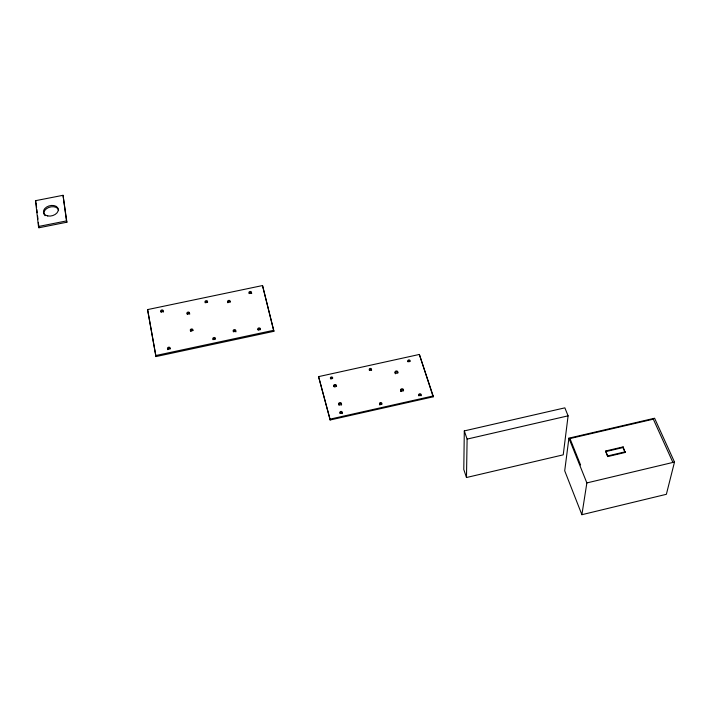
<?xml version="1.0" encoding="UTF-8"?>
<svg xmlns="http://www.w3.org/2000/svg" width="710" height="710" viewBox="0 0 710 710"><rect width="100%" height="100%" fill="white"/><g stroke="black" fill="none" stroke-linecap="round" stroke-linejoin="round"><path stroke-width="1.06" d="M464.304 430.908L463.79 469.505L466.479 477.519L563.225 454.844L568.098 415.838L564.858 407.851L464.304 430.908L467.109 439.099L466.479 477.519M568.914 438.159L564.707 470.792L581.889 514.697L666.37 494.302L674.5 462.059L654.584 418.226L568.914 438.159L586.859 482.924L581.889 514.697M605.692 451.631L605.808 450.957L623.131 446.883L625.12 452.474L607.76 456.566L605.692 451.631L623.007 447.557L623.131 446.883M607.76 456.566L605.808 450.957M586.859 482.924L674.5 462.059M607.875 455.9L625.244 451.8M467.109 439.099L568.098 415.838M330.132 419.992L330.026 419.157L433.153 395.967L419.361 354.45L318.577 376.628L330.132 419.992L433.171 396.819L433.153 395.967M155.969 356.571L273.865 331.313L273.687 330.292L262.522 285.553L147.582 309.595L155.969 356.571L147.582 309.595M155.667 355.568L273.687 330.292M38.482 226.481L66.474 220.925L66.909 222.212L38.952 227.759L38.482 226.481L35.5 200.69L63.039 195.303L66.909 222.212M672.725 462.006L653.306 419.175L569.979 438.567L580.585 465.006M623.007 447.557L625.12 452.474M35.5 200.69L35.97 201.977M433.171 396.819L419.361 354.45M318.577 376.628L330.026 419.157M273.865 331.313L262.522 285.553M63.039 195.303L66.474 220.925M36.095 203.051L36.592 207.347M36.84 209.494L37.213 212.725M37.586 215.946L37.958 219.168M38.331 222.39L38.952 227.759M45.049 215.689A7.553 5.156 -14.7 0 1 48.644 207.515A7.553 5.156 -14.7 0 1 58.637 210.116M227.892 302.797A1.287 0.967 -10.7 0 1 228.771 301.448A1.287 0.967 -10.7 0 1 230.359 302.105M190.537 331.171A1.313 0.994 -12.9 0 1 193.067 330.541M187.156 314.166A1.305 0.976 -12.6 0 1 188.62 313.083A1.305 0.976 -12.6 0 1 189.703 314.184M233.368 331.898A1.313 1.003 -11.1 0 1 234.815 330.603A1.313 1.003 -11.1 0 1 235.853 331.925M257.934 329.83A1.313 1.003 -9.9 0 1 260.508 329.751M213.053 339.708A1.322 1.012 -12.1 0 1 215.485 338.901M167.826 349.657A1.331 1.012 -14.3 0 1 168.776 348.237A1.331 1.012 -14.3 0 1 170.382 348.93M249.157 293.62A1.278 0.959 -9.6 0 1 250.497 292.476A1.278 0.959 -9.6 0 1 251.668 293.549M205.234 302.833A1.296 0.967 -11.6 0 1 207.675 302.14M160.913 312.045A1.305 0.967 -13.6 0 1 162.386 310.962A1.305 0.967 -13.6 0 1 163.451 312.054M333.691 386.63A1.438 1.154 -7 0 1 335.147 385.37A1.438 1.154 -7 0 1 336.567 386.542M338.759 405.028A1.455 1.18 -7 0 1 340.25 403.422A1.455 1.18 -7 0 1 341.439 405.082M395.505 373.806A1.429 1.145 -3.3 0 1 395.994 371.88A1.429 1.145 -3.3 0 1 397.893 373.061M400.653 390.864A1.447 1.163 -3 0 1 402.135 389.595A1.447 1.163 -3 0 1 403.529 390.882M401.017 391.556A1.447 1.163 -3 0 1 400.786 391.272M418.873 395.861A1.163 0.941 -1.9 0 1 419.956 394.582A1.163 0.941 -1.9 0 1 421.065 395.807M379.939 405.046A1.163 0.95 -4.5 0 1 380.294 403.466A1.163 0.95 -4.5 0 1 381.891 404.336M340.055 413.548A1.171 0.95 -7.1 0 1 341.253 412.261A1.171 0.95 -7.1 0 1 342.211 413.593M407.842 361.763A1.136 0.905 -2.5 0 1 410.007 361.283M369.324 370.256A1.145 0.914 -4.8 0 1 370.522 369.262A1.145 0.914 -4.8 0 1 371.596 370.274M330.496 378.82A1.145 0.914 -7.1 0 1 332.644 378.261M47.747 215.946A7.561 5.156 -14.7 0 0 58.273 209.281A7.561 5.156 -14.7 0 0 46.594 207.045A7.561 5.156 -14.7 0 0 47.747 215.946M228.327 302.265A1.296 0.967 -10.7 0 0 230.155 301.164A1.296 0.967 -10.7 0 0 228.15 300.596A1.296 0.967 -10.7 0 0 228.327 302.265M191.096 330.958A1.322 0.994 -12.9 0 0 192.863 329.697A1.322 0.994 -12.9 0 0 190.759 329.262A1.322 0.994 -12.9 0 0 191.096 330.958M187.715 314.024A1.305 0.976 -12.6 0 0 189.463 312.791A1.305 0.976 -12.6 0 0 187.378 312.364A1.305 0.976 -12.6 0 0 187.715 314.024M233.883 331.561A1.313 1.003 -11.1 0 0 235.738 330.416A1.313 1.003 -11.1 0 0 233.696 329.83A1.313 1.003 -11.1 0 0 233.883 331.561M258.476 329.875A1.313 1.003 -9.9 0 0 260.321 328.73A1.313 1.003 -9.9 0 0 258.271 328.144A1.313 1.003 -9.9 0 0 258.476 329.875M213.657 339.504A1.322 1.012 -12.1 0 0 215.414 338.235A1.322 1.012 -12.1 0 0 213.293 337.791A1.322 1.012 -12.1 0 0 213.657 339.504M168.297 349.205A1.34 1.012 -14.3 0 0 170.098 347.918A1.34 1.012 -14.3 0 0 167.977 347.474A1.34 1.012 -14.3 0 0 168.297 349.205M249.689 293.336A1.287 0.959 -9.6 0 0 251.491 292.236A1.287 0.959 -9.6 0 0 249.494 291.677A1.287 0.959 -9.6 0 0 249.689 293.336M205.705 302.558A1.296 0.967 -11.6 0 0 207.551 301.448A1.296 0.967 -11.6 0 0 205.554 300.88A1.296 0.967 -11.6 0 0 205.705 302.558M161.427 311.894A1.305 0.967 -13.6 0 0 163.194 310.661A1.305 0.967 -13.6 0 0 161.117 310.234A1.305 0.967 -13.6 0 0 161.427 311.894M334.348 386.737A1.447 1.154 -7 0 0 336.46 385.583A1.447 1.154 -7 0 0 334.268 384.731A1.447 1.154 -7 0 0 334.348 386.737M339.362 404.842A1.455 1.18 -7 0 0 341.492 403.662A1.455 1.18 -7 0 0 339.265 402.801A1.455 1.18 -7 0 0 339.362 404.842M395.674 373.078A1.429 1.145 -3.3 0 0 397.857 372.093A1.429 1.145 -3.3 0 0 395.754 371.09A1.429 1.145 -3.3 0 0 395.674 373.078M401.292 390.917A1.447 1.171 -3 0 0 403.493 389.923A1.447 1.171 -3 0 0 401.363 388.894A1.447 1.171 -3 0 0 401.292 390.917M419.335 395.488A1.163 0.941 -1.9 0 0 421.101 394.68A1.163 0.941 -1.9 0 0 419.379 393.864A1.163 0.941 -1.9 0 0 419.335 395.488M380.143 404.345A1.163 0.95 -4.5 0 0 381.829 403.404A1.163 0.95 -4.5 0 0 380.027 402.712A1.163 0.95 -4.5 0 0 380.143 404.345M340.516 413.247A1.171 0.95 -7.1 0 0 342.229 412.288A1.171 0.95 -7.1 0 0 340.436 411.587A1.171 0.95 -7.1 0 0 340.516 413.247M408.348 361.603A1.136 0.905 -2.5 0 0 410.078 360.822A1.136 0.905 -2.5 0 0 408.401 360.032A1.136 0.905 -2.5 0 0 408.348 361.603M369.874 370.15A1.145 0.914 -4.8 0 0 371.534 369.236A1.145 0.914 -4.8 0 0 369.777 368.57A1.145 0.914 -4.8 0 0 369.874 370.15M330.993 378.723A1.145 0.914 -7.1 0 0 332.67 377.809A1.145 0.914 -7.1 0 0 330.922 377.134A1.145 0.914 -7.1 0 0 330.993 378.723"/></g></svg>
